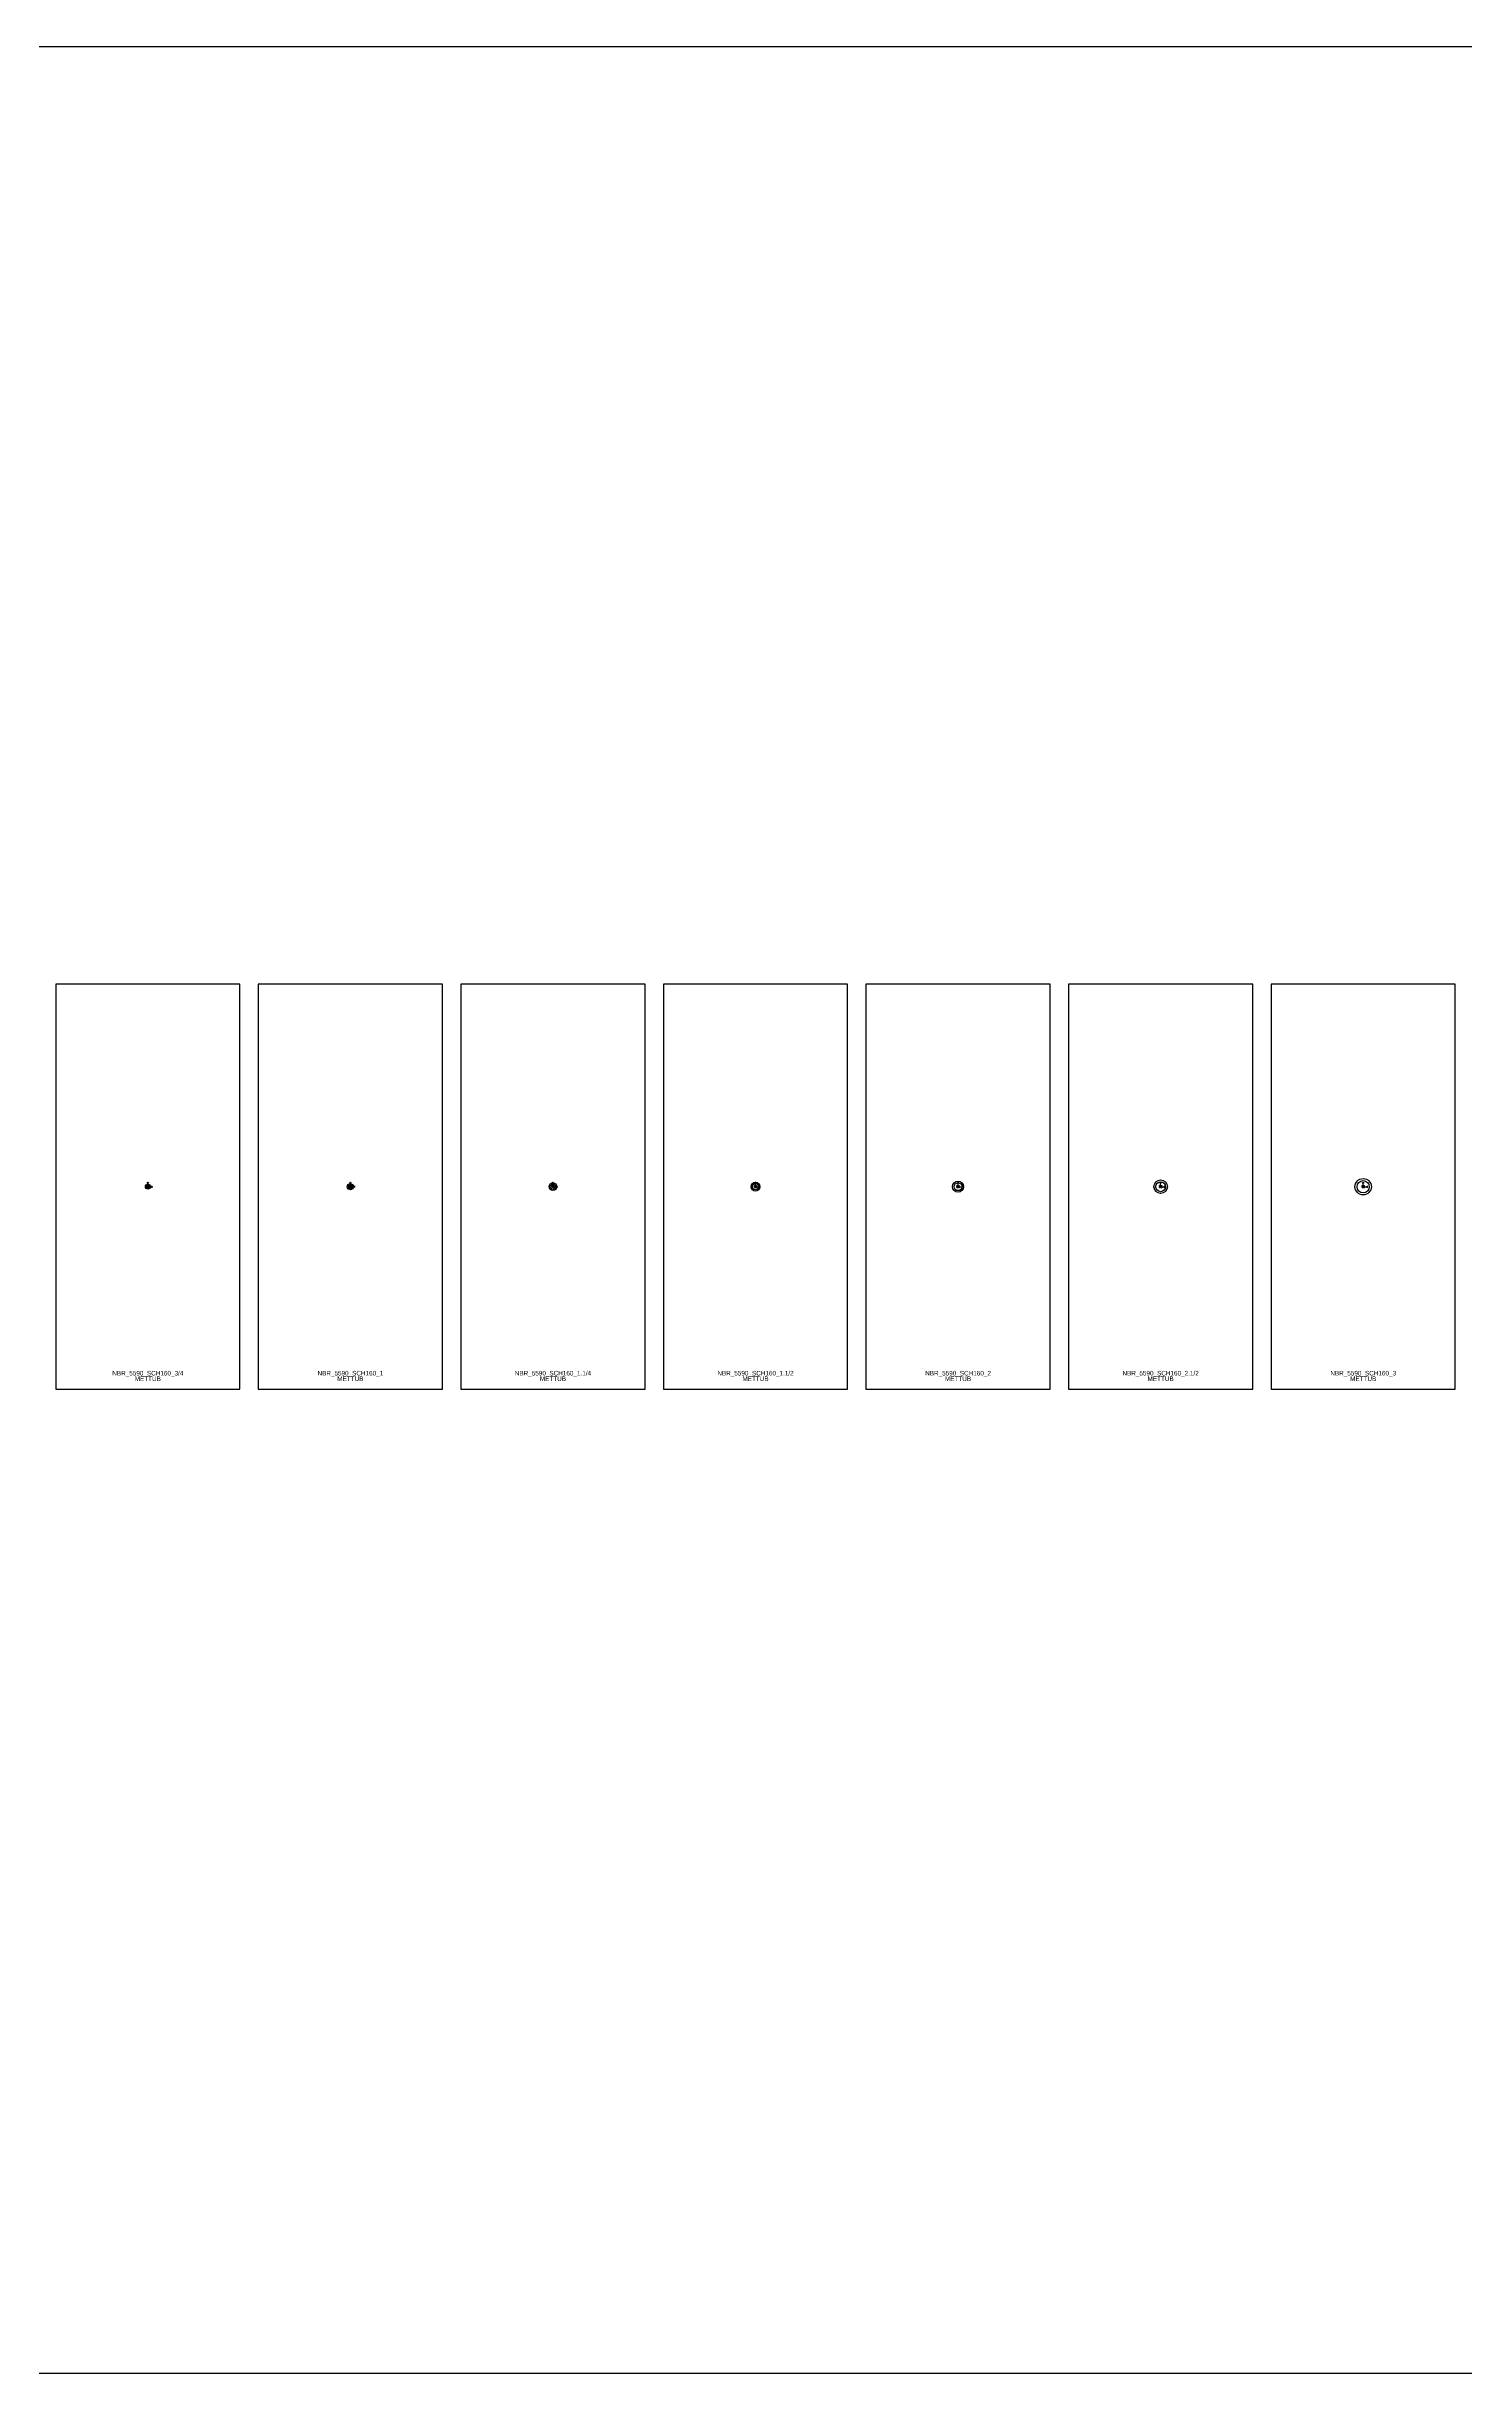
# Model space of a CAD drawing. Header units: millimetres. Extents: x -3707 to 123136, y -6444 to 6191.
# Drawn here: x 91850 to 99550, y -6444 to 6191 of the extents above; entities that cross this region are included whole.
import ezdxf
from ezdxf.enums import TextEntityAlignment as Align

# ---------------------------------------------------------------- set-up
doc = ezdxf.new("R2010")
doc.units = ezdxf.units.MM
for name, color, linetype in [('Hype_CoordinateSys', 6, 'Continuous'), ('Hype_ExactOuterSection', 8, 'Continuous'), ('Hype_Frame', 10, 'Continuous'), ('Hype_InnerSection', 2, 'Continuous'), ('Hype_OuterSection', 72, 'Continuous'), ('Hype_RefAxis', 1, 'Continuous'), ('Hype_SectionName', 41, 'Continuous'), ('Hype_TypeName', 45, 'Continuous')]:
    doc.layers.add(name, color=color, linetype=linetype)

# ---------------------------------------------------------------- blocks, each defined once
blk = doc.blocks.new('HYPE_COORDINATESYS')
at = {"layer": 'Hype_CoordinateSys', "linetype": 'Continuous'}
for p, q in [((-0.2, 0.8), (0, 1)), ((0, 0), (0, 1)), ((0.2, 0.8), (0, 1)), ((0, 0), (1, 0)), ((0.8, 0.2), (1, 0)), ((0.8, -0.2), (1, 0))]:
    blk.add_line(p, q, dxfattribs=at)
blk = doc.blocks.new('HYPE_REFAXIS4')
at = {"layer": 'Hype_ExactOuterSection'}
h = blk.add_hatch(color=4, dxfattribs=at)
edge = h.paths.add_edge_path(flags=0)
edge.add_arc((0, 0), 0.25, 0, 360)
at = {"layer": 'Hype_RefAxis', "color": 4, "linetype": 'Continuous'}
for centre in [(-1, 1), (-1, 0), (0, 1), (0, 0), (1, 1), (1, 0), (-1, -1), (0, -1), (1, -1)]:
    blk.add_circle(centre, 0.25, dxfattribs=at)
at = {"color": 4, "linetype": 'Continuous'}
blk.add_text('Middle Middle', height=0.125, dxfattribs=at).set_placement((2, 0))

msp = doc.modelspace()

# ---------------------------------------------------------------- linework, layer by layer
msp.add_lwpolyline([(-3707, 6191), (123136, 6191), (123136, -6444), (-3707, -6444)], close=True)
at = {"layer": 'Hype_ExactOuterSection'}
for centre, radius in [((92400, 0), 13.3), ((93500, 0), 16.7), ((94600, 0), 21.1), ((95700, 0), 24.1), ((96800, 0), 30.2), ((97900, 0), 36.5), ((99000, 0), 44.5)]:
    msp.add_circle(centre, radius, dxfattribs=at)
at = {"layer": 'Hype_Frame'}
for points in [[(92900, 1100), (91900, 1100), (91900, -1100), (92900, -1100)], [(94000, 1100), (93000, 1100), (93000, -1100), (94000, -1100)], [(95100, 1100), (94100, 1100), (94100, -1100), (95100, -1100)], [(96200, 1100), (95200, 1100), (95200, -1100), (96200, -1100)], [(97300, 1100), (96300, 1100), (96300, -1100), (97300, -1100)], [(98400, 1100), (97400, 1100), (97400, -1100), (98400, -1100)], [(99500, 1100), (98500, 1100), (98500, -1100), (99500, -1100)]]:
    msp.add_lwpolyline(points, close=True, dxfattribs=at)
at = {"layer": 'Hype_InnerSection'}
for centre, radius in [((92400, 0), 7.78), ((93500, 0), 10.3), ((94600, 0), 14.7), ((95700, 0), 17), ((96800, 0), 21.4), ((97900, 0), 27), ((99000, 0), 33.3)]:
    msp.add_circle(centre, radius, dxfattribs=at)
at = {"layer": 'Hype_OuterSection'}
for centre, radius in [((92400, 0), 13.3), ((93500, 0), 16.7), ((94600, 0), 21.1), ((95700, 0), 24.1), ((96800, 0), 30.2), ((97900, 0), 36.5), ((99000, 0), 44.5)]:
    msp.add_circle(centre, radius, dxfattribs=at)

# ---------------------------------------------------------------- block references
at = {"layer": 'Hype_InnerSection', "xscale": 25, "yscale": 25, "zscale": 25}
for p in [(92400, 0), (93500, 0), (94600, 0), (95700, 0), (96800, 0), (97900, 0), (99000, 0)]:
    msp.add_blockref('HYPE_COORDINATESYS', p, dxfattribs=at)
at = {"layer": 'Hype_RefAxis', "xscale": 5, "yscale": 5, "zscale": 5}
for p in [(92400, 0), (93500, 0), (94600, 0), (95700, 0), (96800, 0), (97900, 0), (99000, 0)]:
    msp.add_blockref('HYPE_REFAXIS4', p, dxfattribs=at)

# ---------------------------------------------------------------- texts
at = {"layer": 'Hype_SectionName'}
for s, p in [('NBR_5590_SCH160_3/4', (92400, -1025)), ('NBR_5590_SCH160_1', (93500, -1025)), ('NBR_5590_SCH160_1.1/4', (94600, -1025)), ('NBR_5590_SCH160_1.1/2', (95700, -1025)), ('NBR_5590_SCH160_2', (96800, -1025)), ('NBR_5590_SCH160_2.1/2', (97900, -1025)), ('NBR_5590_SCH160_3', (99000, -1025))]:
    msp.add_text(s, height=25, dxfattribs=at).set_placement(p, align=Align.CENTER)
at = {"layer": 'Hype_TypeName'}
for p in [(92400, -1055), (93500, -1055), (94600, -1055), (95700, -1055), (96800, -1055), (97900, -1055), (99000, -1055)]:
    msp.add_text('METTUB', height=25, dxfattribs=at).set_placement(p, align=Align.CENTER)

doc.saveas('drawing.dxf')
